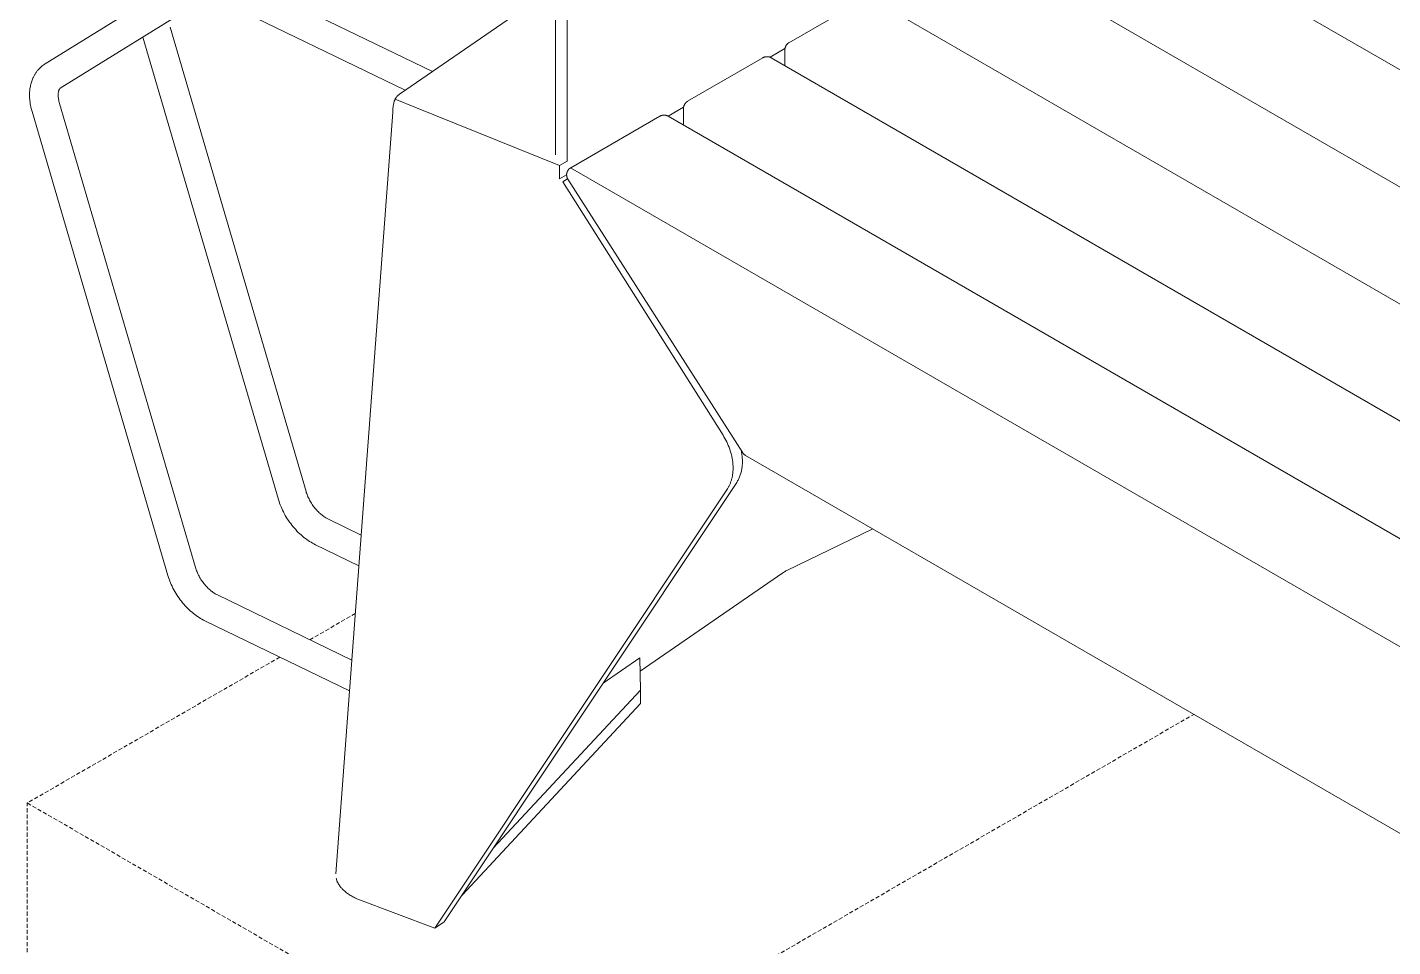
# Model space of a CAD drawing. Header units: millimetres. Extents: x -198 to 5031, y 124 to 3375.
# Drawn here: x 3302 to 3730.2, y 1728.3 to 2016.5 of the extents above; entities that cross this region are included whole.
import ezdxf

# ---------------------------------------------------------------- set-up
doc = ezdxf.new("R2010")
doc.units = ezdxf.units.MM
doc.linetypes.add('HIDDEN', pattern=[1.905, 1.27, -0.635])
doc.layers.add('ZANO_R', color=7, linetype='Continuous', lineweight=0)
doc.layers.add('ZANO_R_przerywana', color=7, linetype='HIDDEN', lineweight=0)

msp = doc.modelspace()

# ---------------------------------------------------------------- linework, layer by layer
at = {"layer": 'ZANO_R'}
for p, q in [((3467.62, 1976.47), (3467.62, 2106.46)), ((3471.25, 2104.36), (3471.25, 1974.37)), ((3660.07, 2044.93), (4760.87, 1409.37)), ((3307.54, 2004.98), (3353.65, 2033.54)), ((3365.05, 2033.54), (3428.99, 2002.57)), ((3358.39, 2025.9), (3312.27, 1997.34)), ((3418.96, 1995.67), (3467.62, 2029.15)), ((3629.95, 2025.62), (4729.1, 1391.03)), ((3420.47, 1996.71), (3361.14, 2025.45)), ((3540.85, 2011.64), (3564.45, 2025.27)), ((3567.02, 2025.27), (4697.32, 1372.68)), ((3380.74, 1868.43), (3338.24, 2013.42)), ((3346.71, 2016.46), (3389.37, 1870.95)), ((3539.59, 2009.78), (3534.91, 2007.08)), ((3539.56, 2009.5), (3539.57, 2009.59)), ((3539.56, 2009.41), (3539.56, 2009.5)), ((3539.56, 2004.43), (3539.56, 2009.41)), ((3539.57, 2009.67), (3539.58, 2009.76)), ((3539.57, 2009.59), (3539.57, 2009.67)), ((3539.58, 2009.76), (3539.6, 2009.84)), ((3539.6, 2009.84), (3539.61, 2009.93)), ((3539.61, 2009.93), (3539.63, 2010.01)), ((3539.63, 2010.01), (3539.65, 2010.1)), ((3539.65, 2010.1), (3539.68, 2010.18)), ((3539.68, 2010.18), (3539.71, 2010.26)), ((3539.71, 2010.26), (3539.74, 2010.35)), ((3539.74, 2010.35), (3539.77, 2010.43)), ((3539.77, 2010.43), (3539.81, 2010.5)), ((3539.81, 2010.5), (3539.84, 2010.58)), ((3539.84, 2010.58), (3539.88, 2010.66)), ((3539.88, 2010.66), (3539.93, 2010.73)), ((3539.93, 2010.73), (3539.97, 2010.81)), ((3539.97, 2010.81), (3540.02, 2010.88)), ((3540.02, 2010.88), (3540.07, 2010.95)), ((3540.07, 2010.95), (3540.13, 2011.02)), ((3540.13, 2011.02), (3540.18, 2011.09)), ((3540.18, 2011.09), (3540.24, 2011.15)), ((3540.24, 2011.15), (3540.3, 2011.21)), ((3540.3, 2011.21), (3540.36, 2011.27)), ((3540.36, 2011.27), (3540.42, 2011.33)), ((3540.42, 2011.33), (3540.49, 2011.39)), ((3540.49, 2011.39), (3540.56, 2011.44)), ((3540.56, 2011.44), (3540.63, 2011.5)), ((3540.63, 2011.5), (3540.7, 2011.55)), ((3540.7, 2011.55), (3540.77, 2011.59)), ((3540.77, 2011.59), (3540.85, 2011.64)), ((3306.43, 2004.18), (3306.66, 2004.37)), ((3306.66, 2004.37), (3306.9, 2004.56)), ((3306.9, 2004.56), (3307.15, 2004.73)), ((3307.15, 2004.73), (3307.34, 2004.86)), ((3307.34, 2004.86), (3307.54, 2004.98)), ((3509.07, 1993.29), (3532.67, 2006.92)), ((3532.67, 2006.92), (3532.75, 2006.96)), ((3532.75, 2006.96), (3532.83, 2007)), ((3532.83, 2007), (3532.91, 2007.04)), ((3532.91, 2007.04), (3532.99, 2007.07)), ((3532.99, 2007.07), (3533.07, 2007.1)), ((3533.07, 2007.1), (3533.15, 2007.13)), ((3533.15, 2007.13), (3533.23, 2007.16)), ((3533.23, 2007.16), (3533.31, 2007.18)), ((3533.31, 2007.18), (3533.4, 2007.2)), ((3533.4, 2007.2), (3533.48, 2007.22)), ((3533.48, 2007.22), (3533.57, 2007.23)), ((3533.57, 2007.23), (3533.66, 2007.25)), ((3533.66, 2007.25), (3533.74, 2007.25)), ((3533.74, 2007.25), (3533.83, 2007.26)), ((3533.83, 2007.26), (3533.92, 2007.26)), ((3533.92, 2007.26), (3534, 2007.26)), ((3534, 2007.26), (3534.09, 2007.26)), ((3534.09, 2007.26), (3534.18, 2007.25)), ((3534.18, 2007.25), (3534.26, 2007.25)), ((3534.26, 2007.25), (3534.35, 2007.23)), ((3534.35, 2007.23), (3534.43, 2007.22)), ((3534.43, 2007.22), (3534.52, 2007.2)), ((3534.52, 2007.2), (3534.6, 2007.18)), ((3534.6, 2007.18), (3534.69, 2007.16)), ((3534.69, 2007.16), (3534.77, 2007.13)), ((3534.77, 2007.13), (3534.85, 2007.1)), ((3534.85, 2007.1), (3534.93, 2007.07)), ((3534.93, 2007.07), (3535.01, 2007.04)), ((3535.01, 2007.04), (3535.09, 2007)), ((3535.09, 2007), (3535.17, 2006.96)), ((3535.17, 2006.96), (3535.24, 2006.92)), ((3535.24, 2006.92), (4665.55, 1354.34)), ((3303.44, 1999.87), (3303.56, 2000.18)), ((3303.56, 2000.18), (3303.69, 2000.48)), ((3303.69, 2000.48), (3303.78, 2000.68)), ((3303.78, 2000.68), (3303.87, 2000.87)), ((3303.87, 2000.87), (3303.97, 2001.07)), ((3303.97, 2001.07), (3304.07, 2001.26)), ((3304.07, 2001.26), (3304.17, 2001.44)), ((3304.17, 2001.44), (3304.28, 2001.63)), ((3304.28, 2001.63), (3304.39, 2001.81)), ((3304.39, 2001.81), (3304.5, 2001.99)), ((3304.5, 2001.99), (3304.62, 2002.17)), ((3304.62, 2002.17), (3304.74, 2002.34)), ((3304.74, 2002.34), (3304.86, 2002.52)), ((3304.86, 2002.52), (3304.99, 2002.69)), ((3304.99, 2002.69), (3305.13, 2002.85)), ((3305.13, 2002.85), (3305.26, 2003.02)), ((3305.26, 2003.02), (3305.4, 2003.18)), ((3305.4, 2003.18), (3305.54, 2003.34)), ((3305.54, 2003.34), (3305.75, 2003.56)), ((3305.75, 2003.56), (3305.97, 2003.77)), ((3305.97, 2003.77), (3306.19, 2003.98)), ((3306.19, 2003.98), (3306.43, 2004.18)), ((3302.66, 1995.57), (3302.67, 1995.91)), ((3302.67, 1995.91), (3302.69, 1996.26)), ((3302.69, 1996.26), (3302.71, 1996.6)), ((3302.71, 1996.6), (3302.75, 1996.94)), ((3302.75, 1996.94), (3302.79, 1997.28)), ((3302.79, 1997.28), (3302.85, 1997.61)), ((3302.85, 1997.61), (3302.91, 1997.94)), ((3302.91, 1997.94), (3302.97, 1998.27)), ((3302.97, 1998.27), (3303.05, 1998.6)), ((3303.05, 1998.6), (3303.14, 1998.92)), ((3303.14, 1998.92), (3303.23, 1999.24)), ((3303.23, 1999.24), (3303.33, 1999.56)), ((3303.33, 1999.56), (3303.44, 1999.87)), ((3311.66, 1995.77), (3311.65, 1995.59)), ((3311.67, 1995.86), (3311.66, 1995.77)), ((3311.68, 1995.96), (3311.67, 1995.86)), ((3311.7, 1996.1), (3311.68, 1995.96)), ((3311.73, 1996.24), (3311.7, 1996.1)), ((3311.74, 1996.31), (3311.73, 1996.24)), ((3311.76, 1996.38), (3311.74, 1996.31)), ((3311.78, 1996.45), (3311.76, 1996.38)), ((3311.8, 1996.52), (3311.78, 1996.45)), ((3311.82, 1996.58), (3311.8, 1996.52)), ((3311.84, 1996.65), (3311.82, 1996.58)), ((3311.86, 1996.71), (3311.84, 1996.65)), ((3311.88, 1996.78), (3311.86, 1996.71)), ((3311.91, 1996.84), (3311.88, 1996.78)), ((3311.93, 1996.9), (3311.91, 1996.84)), ((3311.95, 1996.93), (3311.93, 1996.9)), ((3311.96, 1996.97), (3311.95, 1996.93)), ((3311.98, 1997), (3311.96, 1996.97)), ((3312, 1997.03), (3311.98, 1997)), ((3312.01, 1997.05), (3312, 1997.03)), ((3312.03, 1997.08), (3312.01, 1997.05)), ((3312.04, 1997.1), (3312.03, 1997.08)), ((3312.06, 1997.12), (3312.04, 1997.1)), ((3312.07, 1997.15), (3312.06, 1997.12)), ((3312.09, 1997.17), (3312.07, 1997.15)), ((3312.11, 1997.19), (3312.09, 1997.17)), ((3312.12, 1997.21), (3312.11, 1997.19)), ((3312.14, 1997.23), (3312.12, 1997.21)), ((3312.15, 1997.25), (3312.14, 1997.23)), ((3312.17, 1997.26), (3312.15, 1997.25)), ((3312.18, 1997.28), (3312.17, 1997.26)), ((3312.19, 1997.28), (3312.18, 1997.28)), ((3312.2, 1997.29), (3312.19, 1997.28)), ((3312.21, 1997.3), (3312.2, 1997.29)), ((3312.22, 1997.31), (3312.21, 1997.3)), ((3312.21, 1997.3), (3312.21, 1997.3)), ((3312.23, 1997.32), (3312.22, 1997.31)), ((3312.24, 1997.32), (3312.23, 1997.32)), ((3312.25, 1997.33), (3312.24, 1997.32)), ((3312.27, 1997.34), (3312.25, 1997.33)), ((3418.96, 1995.67), (3418.83, 1995.58)), ((3302.65, 1995.22), (3302.66, 1995.57)), ((3302.65, 1994.9), (3302.65, 1995.22)), ((3302.66, 1994.59), (3302.65, 1994.9)), ((3302.68, 1994.27), (3302.66, 1994.59)), ((3302.7, 1993.95), (3302.68, 1994.27)), ((3302.73, 1993.63), (3302.7, 1993.95)), ((3302.76, 1993.31), (3302.73, 1993.63)), ((3302.8, 1992.99), (3302.76, 1993.31)), ((3302.85, 1992.67), (3302.8, 1992.99)), ((3302.9, 1992.35), (3302.85, 1992.67)), ((3302.96, 1992.02), (3302.9, 1992.35)), ((3303.09, 1991.38), (3302.96, 1992.02)), ((3303.25, 1990.73), (3303.09, 1991.38)), ((3311.65, 1995.59), (3311.64, 1995.4)), ((3311.64, 1995.4), (3311.64, 1995.22)), ((3311.64, 1995.22), (3311.64, 1995.08)), ((3311.64, 1995.08), (3311.64, 1994.94)), ((3311.64, 1994.94), (3311.65, 1994.8)), ((3311.65, 1994.8), (3311.66, 1994.66)), ((3311.66, 1994.66), (3311.67, 1994.52)), ((3311.67, 1994.52), (3311.71, 1994.22)), ((3311.71, 1994.22), (3311.75, 1993.92)), ((3311.75, 1993.92), (3311.81, 1993.6)), ((3311.81, 1993.6), (3311.88, 1993.28)), ((3311.88, 1993.28), (3311.96, 1992.95)), ((3311.96, 1992.95), (3312.05, 1992.61)), ((3312.05, 1992.61), (3354.7, 1847.1)), ((3416.67, 1991.4), (3416.64, 1991.12)), ((3416.7, 1991.68), (3416.67, 1991.4)), ((3416.74, 1991.94), (3416.7, 1991.68)), ((3416.78, 1992.18), (3416.74, 1991.94)), ((3416.82, 1992.42), (3416.78, 1992.18)), ((3416.87, 1992.65), (3416.82, 1992.42)), ((3416.93, 1992.86), (3416.87, 1992.65)), ((3416.98, 1993.07), (3416.93, 1992.86)), ((3417.04, 1993.26), (3416.98, 1993.07)), ((3417.11, 1993.45), (3417.04, 1993.26)), ((3417.14, 1993.53), (3417.11, 1993.45)), ((3417.18, 1993.62), (3417.14, 1993.53)), ((3417.21, 1993.71), (3417.18, 1993.62)), ((3417.25, 1993.79), (3417.21, 1993.71)), ((3417.29, 1993.87), (3417.25, 1993.79)), ((3417.33, 1993.95), (3417.29, 1993.87)), ((3417.37, 1994.03), (3417.33, 1993.95)), ((3423.49, 1991.46), (3417.33, 1993.96)), ((3417.33, 1993.96), (3417.47, 1993.88)), ((3417.41, 1994.1), (3417.37, 1994.03)), ((3417.45, 1994.18), (3417.41, 1994.1)), ((3417.49, 1994.25), (3417.45, 1994.18)), ((3417.54, 1994.32), (3417.49, 1994.25)), ((3417.58, 1994.39), (3417.54, 1994.32)), ((3417.63, 1994.45), (3417.58, 1994.39)), ((3417.67, 1994.52), (3417.63, 1994.45)), ((3417.72, 1994.58), (3417.67, 1994.52)), ((3417.77, 1994.64), (3417.72, 1994.58)), ((3417.82, 1994.7), (3417.77, 1994.64)), ((3417.87, 1994.76), (3417.82, 1994.7)), ((3417.92, 1994.82), (3417.87, 1994.76)), ((3417.98, 1994.88), (3417.92, 1994.82)), ((3418.03, 1994.94), (3417.98, 1994.88)), ((3418.09, 1994.99), (3418.03, 1994.94)), ((3418.14, 1995.04), (3418.09, 1994.99)), ((3418.2, 1995.1), (3418.14, 1995.04)), ((3418.32, 1995.2), (3418.2, 1995.1)), ((3418.44, 1995.3), (3418.32, 1995.2)), ((3418.56, 1995.4), (3418.44, 1995.3)), ((3418.69, 1995.49), (3418.56, 1995.4)), ((3418.83, 1995.58), (3418.69, 1995.49)), ((3423.49, 1991.46), (3468.85, 1973.13)), ((3507.81, 1991.43), (3502.93, 1988.62)), ((3507.8, 1991.33), (3507.81, 1991.41)), ((3507.81, 1991.41), (3507.82, 1991.5)), ((3507.82, 1991.5), (3507.84, 1991.58)), ((3507.84, 1991.58), (3507.86, 1991.67)), ((3507.86, 1991.67), (3507.88, 1991.75)), ((3507.88, 1991.75), (3507.9, 1991.84)), ((3507.9, 1991.84), (3507.93, 1991.92)), ((3507.93, 1991.92), (3507.96, 1992)), ((3507.96, 1992), (3507.99, 1992.08)), ((3507.99, 1992.08), (3508.03, 1992.16)), ((3508.03, 1992.16), (3508.07, 1992.24)), ((3508.07, 1992.24), (3508.11, 1992.31)), ((3508.11, 1992.31), (3508.15, 1992.39)), ((3508.15, 1992.39), (3508.2, 1992.46)), ((3508.2, 1992.46), (3508.25, 1992.53)), ((3508.25, 1992.53), (3508.3, 1992.6)), ((3508.3, 1992.6), (3508.35, 1992.67)), ((3508.35, 1992.67), (3508.41, 1992.74)), ((3508.41, 1992.74), (3508.46, 1992.8)), ((3508.46, 1992.8), (3508.52, 1992.87)), ((3508.52, 1992.87), (3508.58, 1992.93)), ((3508.58, 1992.93), (3508.65, 1992.99)), ((3508.65, 1992.99), (3508.71, 1993.04)), ((3508.71, 1993.04), (3508.78, 1993.1)), ((3508.78, 1993.1), (3508.85, 1993.15)), ((3508.85, 1993.15), (3508.92, 1993.2)), ((3508.92, 1993.2), (3509, 1993.25)), ((3509, 1993.25), (3509.07, 1993.29)), ((3303.43, 1990.08), (3303.25, 1990.73)), ((3346.08, 1844.58), (3303.43, 1990.08)), ((3398.73, 1751.08), (3416.57, 1989.84)), ((3416.6, 1990.51), (3416.57, 1989.84)), ((3416.64, 1991.12), (3416.6, 1990.51)), ((3472.4, 1972.44), (3500.39, 1988.6)), ((3500.39, 1988.6), (3500.47, 1988.64)), ((3500.47, 1988.64), (3500.55, 1988.68)), ((3500.55, 1988.68), (3500.63, 1988.72)), ((3500.63, 1988.72), (3500.71, 1988.76)), ((3500.71, 1988.76), (3500.79, 1988.79)), ((3500.79, 1988.79), (3500.87, 1988.82)), ((3500.87, 1988.82), (3500.95, 1988.84)), ((3500.95, 1988.84), (3501.04, 1988.86)), ((3501.04, 1988.86), (3501.12, 1988.89)), ((3501.12, 1988.89), (3501.2, 1988.9)), ((3501.2, 1988.9), (3501.29, 1988.92)), ((3501.29, 1988.92), (3501.38, 1988.93)), ((3501.38, 1988.93), (3501.46, 1988.94)), ((3501.46, 1988.94), (3501.55, 1988.94)), ((3501.55, 1988.94), (3501.64, 1988.95)), ((3501.64, 1988.95), (3501.72, 1988.95)), ((3501.72, 1988.95), (3501.81, 1988.94)), ((3501.81, 1988.94), (3501.9, 1988.94)), ((3501.9, 1988.94), (3501.98, 1988.93)), ((3501.98, 1988.93), (3502.07, 1988.92)), ((3502.07, 1988.92), (3502.15, 1988.9)), ((3502.15, 1988.9), (3502.24, 1988.89)), ((3502.24, 1988.89), (3502.32, 1988.86)), ((3502.32, 1988.86), (3502.41, 1988.84)), ((3502.41, 1988.84), (3502.49, 1988.82)), ((3502.49, 1988.82), (3502.57, 1988.79)), ((3502.57, 1988.79), (3502.65, 1988.76)), ((3502.65, 1988.76), (3502.73, 1988.72)), ((3502.73, 1988.72), (3502.81, 1988.68)), ((3502.81, 1988.68), (3502.89, 1988.64)), ((3502.89, 1988.64), (3502.96, 1988.6)), ((3502.96, 1988.6), (4633.58, 1335.84)), ((3507.79, 1991.24), (3507.8, 1991.33)), ((3507.79, 1991.15), (3507.79, 1991.24)), ((3507.79, 1991.07), (3507.79, 1991.15)), ((3507.79, 1985.82), (3507.79, 1991.07)), ((3471.25, 1974.52), (3468.85, 1973.13)), ((3468.85, 1973.13), (3468.85, 1968.94)), ((3471.12, 1970.25), (3468.85, 1968.94)), ((3471.12, 1970.39), (3471.13, 1970.48)), ((3471.12, 1970.3), (3471.12, 1970.39)), ((3471.12, 1970.22), (3471.12, 1970.3)), ((3471.12, 1970.13), (3471.12, 1970.22)), ((3471.12, 1970.04), (3471.12, 1970.13)), ((3471.13, 1969.96), (3471.12, 1970.04)), ((3471.13, 1970.48), (3471.14, 1970.56)), ((3471.14, 1969.87), (3471.13, 1969.96)), ((3471.14, 1970.56), (3471.15, 1970.65)), ((3471.15, 1970.65), (3471.17, 1970.73)), ((3471.17, 1970.73), (3471.19, 1970.82)), ((3471.19, 1970.82), (3471.21, 1970.9)), ((3471.21, 1970.9), (3471.23, 1970.98)), ((3471.23, 1970.98), (3471.26, 1971.07)), ((3471.26, 1971.07), (3471.29, 1971.15)), ((3471.29, 1971.15), (3471.32, 1971.23)), ((3471.32, 1971.23), (3471.36, 1971.31)), ((3471.36, 1971.31), (3471.4, 1971.39)), ((3471.4, 1971.39), (3471.44, 1971.46)), ((3471.44, 1971.46), (3471.48, 1971.54)), ((3471.48, 1971.54), (3471.53, 1971.61)), ((3471.53, 1971.61), (3471.58, 1971.68)), ((3471.58, 1971.68), (3471.63, 1971.75)), ((3471.63, 1971.75), (3471.68, 1971.82)), ((3471.68, 1971.82), (3471.73, 1971.89)), ((3471.73, 1971.89), (3471.79, 1971.95)), ((3471.79, 1971.95), (3471.85, 1972.02)), ((3471.85, 1972.02), (3471.91, 1972.08)), ((3471.91, 1972.08), (3471.98, 1972.14)), ((3471.98, 1972.14), (3472.04, 1972.19)), ((3472.04, 1972.19), (3472.11, 1972.25)), ((3472.11, 1972.25), (3472.18, 1972.3)), ((3472.18, 1972.3), (3472.25, 1972.35)), ((3472.25, 1972.35), (3472.32, 1972.39)), ((3472.32, 1972.39), (3472.4, 1972.44)), ((3472.37, 1972.46), (4602.98, 1319.7)), ((3469.97, 1968), (3471.43, 1968.99)), ((3520.16, 1888.56), (3469.97, 1968)), ((3471.15, 1969.79), (3471.14, 1969.87)), ((3471.17, 1969.7), (3471.15, 1969.79)), ((3471.19, 1969.62), (3471.17, 1969.7)), ((3471.21, 1969.54), (3471.19, 1969.62)), ((3471.23, 1969.45), (3471.21, 1969.54)), ((3471.26, 1969.37), (3471.23, 1969.45)), ((3471.29, 1969.29), (3471.26, 1969.37)), ((3471.32, 1969.21), (3471.29, 1969.29)), ((3471.35, 1969.13), (3471.32, 1969.21)), ((3471.39, 1969.06), (3471.35, 1969.13)), ((3471.43, 1968.98), (3471.39, 1969.06)), ((3471.47, 1968.91), (3471.43, 1968.98)), ((3471.52, 1968.83), (3471.47, 1968.91)), ((3526.36, 1883.08), (3471.52, 1968.83)), ((3520.16, 1888.56), (3520.46, 1888.06)), ((3520.46, 1888.06), (3520.76, 1887.55)), ((3520.76, 1887.55), (3521.04, 1887.03)), ((3521.04, 1887.03), (3521.31, 1886.49)), ((3521.31, 1886.49), (3521.57, 1885.95)), ((3521.57, 1885.95), (3521.81, 1885.39)), ((3521.81, 1885.39), (3522.04, 1884.83)), ((3522.04, 1884.83), (3522.25, 1884.26)), ((3522.25, 1884.26), (3522.44, 1883.69)), ((3522.44, 1883.69), (3522.62, 1883.11)), ((3522.62, 1883.11), (3522.78, 1882.53)), ((3522.78, 1882.53), (3522.92, 1881.94)), ((3522.92, 1881.94), (3523.03, 1881.35)), ((3523.03, 1881.35), (3523.13, 1880.77)), ((3523.13, 1880.77), (3523.21, 1880.19)), ((3523.21, 1880.19), (3523.24, 1879.9)), ((3525.94, 1883.5), (3525.86, 1883.86)), ((3526, 1883.14), (3525.94, 1883.5)), ((3526.06, 1882.77), (3526, 1883.14)), ((3526.11, 1882.41), (3526.06, 1882.77)), ((3526.16, 1882.05), (3526.11, 1882.41)), ((3526.19, 1881.69), (3526.16, 1882.05)), ((3526.22, 1881.33), (3526.19, 1881.69)), ((3526.24, 1880.98), (3526.22, 1881.33)), ((3526.25, 1880.62), (3526.24, 1880.98)), ((3526.24, 1879.93), (3526.25, 1880.27)), ((3526.25, 1880.27), (3526.25, 1880.62)), ((3526.41, 1883.01), (3526.36, 1883.08)), ((3526.46, 1882.94), (3526.41, 1883.01)), ((3526.52, 1882.87), (3526.46, 1882.94)), ((3526.57, 1882.8), (3526.52, 1882.87)), ((3526.63, 1882.74), (3526.57, 1882.8)), ((3526.69, 1882.67), (3526.63, 1882.74)), ((3526.75, 1882.61), (3526.69, 1882.67)), ((3526.82, 1882.55), (3526.75, 1882.61)), ((3526.88, 1882.49), (3526.82, 1882.55)), ((3526.95, 1882.44), (3526.88, 1882.49)), ((3527.02, 1882.39), (3526.95, 1882.44)), ((3527.09, 1882.34), (3527.02, 1882.39)), ((3527.17, 1882.29), (3527.09, 1882.34)), ((3527.24, 1882.24), (3527.17, 1882.29)), ((4556.18, 1288.19), (3527.24, 1882.24)), ((3523.09, 1875.76), (3523.04, 1875.51)), ((3523.13, 1876.02), (3523.09, 1875.76)), ((3523.17, 1876.28), (3523.13, 1876.02)), ((3523.21, 1876.54), (3523.17, 1876.28)), ((3523.24, 1876.81), (3523.21, 1876.54)), ((3523.24, 1879.9), (3523.27, 1879.61)), ((3523.27, 1877.08), (3523.24, 1876.81)), ((3523.27, 1879.61), (3523.29, 1879.32)), ((3523.29, 1877.35), (3523.27, 1877.08)), ((3523.29, 1879.32), (3523.3, 1879.03)), ((3523.3, 1877.63), (3523.29, 1877.35)), ((3523.3, 1879.03), (3523.32, 1878.75)), ((3523.31, 1877.9), (3523.3, 1877.63)), ((3523.32, 1878.18), (3523.31, 1877.9)), ((3523.32, 1878.75), (3523.32, 1878.46)), ((3523.32, 1878.46), (3523.32, 1878.18)), ((3525.37, 1875.54), (3525.47, 1875.82)), ((3525.47, 1875.82), (3525.58, 1876.1)), ((3525.58, 1876.1), (3525.67, 1876.39)), ((3525.67, 1876.39), (3525.76, 1876.69)), ((3525.76, 1876.69), (3525.84, 1876.99)), ((3525.84, 1876.99), (3525.92, 1877.29)), ((3525.92, 1877.29), (3525.99, 1877.61)), ((3525.99, 1877.61), (3526.05, 1877.92)), ((3526.05, 1877.92), (3526.1, 1878.25)), ((3526.1, 1878.25), (3526.14, 1878.57)), ((3526.14, 1878.57), (3526.18, 1878.91)), ((3526.18, 1878.91), (3526.21, 1879.24)), ((3526.21, 1879.24), (3526.23, 1879.58)), ((3526.23, 1879.58), (3526.24, 1879.93)), ((3429.81, 1734.06), (3521.52, 1871.79)), ((3524.45, 1873.8), (3432.74, 1736.06)), ((3521.64, 1871.98), (3521.52, 1871.79)), ((3521.75, 1872.17), (3521.64, 1871.98)), ((3521.86, 1872.36), (3521.75, 1872.17)), ((3521.97, 1872.56), (3521.86, 1872.36)), ((3522.08, 1872.76), (3521.97, 1872.56)), ((3522.18, 1872.96), (3522.08, 1872.76)), ((3522.28, 1873.17), (3522.18, 1872.96)), ((3522.37, 1873.39), (3522.28, 1873.17)), ((3522.46, 1873.61), (3522.37, 1873.39)), ((3522.55, 1873.83), (3522.46, 1873.61)), ((3522.63, 1874.06), (3522.55, 1873.83)), ((3522.71, 1874.29), (3522.63, 1874.06)), ((3522.79, 1874.53), (3522.71, 1874.29)), ((3522.86, 1874.77), (3522.79, 1874.53)), ((3522.92, 1875.01), (3522.86, 1874.77)), ((3522.98, 1875.26), (3522.92, 1875.01)), ((3523.04, 1875.51), (3522.98, 1875.26)), ((3524.45, 1873.8), (3524.59, 1874.02)), ((3524.59, 1874.02), (3524.74, 1874.26)), ((3524.74, 1874.26), (3524.87, 1874.5)), ((3524.87, 1874.5), (3525, 1874.75)), ((3525, 1874.75), (3525.13, 1875.01)), ((3525.13, 1875.01), (3525.25, 1875.27)), ((3525.25, 1875.27), (3525.37, 1875.54)), ((3380.91, 1867.86), (3380.74, 1868.43)), ((3381.1, 1867.3), (3380.91, 1867.86)), ((3381.31, 1866.74), (3381.1, 1867.3)), ((3389.37, 1870.95), (3389.47, 1870.62)), ((3389.47, 1870.62), (3389.58, 1870.29)), ((3389.58, 1870.29), (3389.7, 1869.96)), ((3389.7, 1869.96), (3389.84, 1869.62)), ((3389.84, 1869.62), (3389.98, 1869.28)), ((3389.98, 1869.28), (3390.14, 1868.94)), ((3390.14, 1868.94), (3390.31, 1868.6)), ((3390.31, 1868.6), (3390.48, 1868.26)), ((3390.48, 1868.26), (3390.67, 1867.92)), ((3390.67, 1867.92), (3390.87, 1867.58)), ((3390.87, 1867.58), (3391.08, 1867.24)), ((3391.08, 1867.24), (3391.3, 1866.91)), ((3381.53, 1866.19), (3381.31, 1866.74)), ((3381.77, 1865.64), (3381.53, 1866.19)), ((3382.02, 1865.09), (3381.77, 1865.64)), ((3382.29, 1864.54), (3382.02, 1865.09)), ((3382.57, 1864), (3382.29, 1864.54)), ((3382.87, 1863.46), (3382.57, 1864)), ((3383.18, 1862.93), (3382.87, 1863.46)), ((3383.51, 1862.4), (3383.18, 1862.93)), ((3391.3, 1866.91), (3391.53, 1866.59)), ((3391.53, 1866.59), (3391.76, 1866.27)), ((3391.76, 1866.27), (3392, 1865.95)), ((3392, 1865.95), (3392.25, 1865.65)), ((3392.25, 1865.65), (3392.5, 1865.36)), ((3392.5, 1865.36), (3392.75, 1865.08)), ((3392.75, 1865.08), (3393, 1864.81)), ((3393, 1864.81), (3393.26, 1864.54)), ((3393.26, 1864.54), (3393.53, 1864.29)), ((3393.53, 1864.29), (3393.79, 1864.05)), ((3393.79, 1864.05), (3394.06, 1863.82)), ((3394.06, 1863.82), (3394.33, 1863.6)), ((3394.33, 1863.6), (3394.57, 1863.4)), ((3394.57, 1863.4), (3394.82, 1863.22)), ((3394.82, 1863.22), (3395.07, 1863.05)), ((3395.07, 1863.05), (3395.31, 1862.89)), ((3395.31, 1862.89), (3395.55, 1862.74)), ((3383.85, 1861.88), (3383.51, 1862.4)), ((3384.21, 1861.37), (3383.85, 1861.88)), ((3384.57, 1860.87), (3384.21, 1861.37)), ((3384.95, 1860.38), (3384.57, 1860.87)), ((3385.34, 1859.9), (3384.95, 1860.38)), ((3385.73, 1859.44), (3385.34, 1859.9)), ((3386.13, 1858.99), (3385.73, 1859.44)), ((3386.54, 1858.56), (3386.13, 1858.99)), ((3395.55, 1862.74), (3395.79, 1862.6)), ((3395.79, 1862.6), (3396.02, 1862.48)), ((3396.02, 1862.48), (3396.26, 1862.36)), ((3396.26, 1862.36), (3406.67, 1857.31)), ((3540.17, 1846.16), (3567.12, 1859.22)), ((3386.96, 1858.13), (3386.54, 1858.56)), ((3387.39, 1857.72), (3386.96, 1858.13)), ((3387.83, 1857.32), (3387.39, 1857.72)), ((3388.27, 1856.94), (3387.83, 1857.32)), ((3388.72, 1856.57), (3388.27, 1856.94)), ((3389.16, 1856.23), (3388.72, 1856.57)), ((3389.6, 1855.91), (3389.16, 1856.23)), ((3390.04, 1855.6), (3389.6, 1855.91)), ((3390.49, 1855.3), (3390.04, 1855.6)), ((3390.95, 1855.02), (3390.49, 1855.3)), ((3391.41, 1854.76), (3390.95, 1855.02)), ((3391.87, 1854.51), (3391.41, 1854.76)), ((3392.34, 1854.27), (3391.87, 1854.51)), ((3405.95, 1847.68), (3392.34, 1854.27)), ((3354.7, 1847.1), (3354.81, 1846.77)), ((3354.81, 1846.77), (3354.92, 1846.44)), ((3354.92, 1846.44), (3355.04, 1846.11)), ((3355.04, 1846.11), (3355.18, 1845.77)), ((3355.18, 1845.77), (3355.32, 1845.43)), ((3539.4, 1845.75), (3539.65, 1845.89)), ((3539.65, 1845.89), (3539.91, 1846.03)), ((3539.91, 1846.03), (3540.17, 1846.16)), ((3346.25, 1844.01), (3346.08, 1844.58)), ((3346.44, 1843.45), (3346.25, 1844.01)), ((3346.65, 1842.89), (3346.44, 1843.45)), ((3346.87, 1842.34), (3346.65, 1842.89)), ((3347.11, 1841.79), (3346.87, 1842.34)), ((3347.36, 1841.24), (3347.11, 1841.79)), ((3355.32, 1845.43), (3355.48, 1845.09)), ((3355.48, 1845.09), (3355.64, 1844.75)), ((3355.64, 1844.75), (3355.82, 1844.41)), ((3355.82, 1844.41), (3356.01, 1844.07)), ((3356.01, 1844.07), (3356.21, 1843.73)), ((3356.21, 1843.73), (3356.42, 1843.39)), ((3356.42, 1843.39), (3356.64, 1843.06)), ((3356.64, 1843.06), (3356.87, 1842.74)), ((3356.87, 1842.74), (3357.1, 1842.42)), ((3357.1, 1842.42), (3357.34, 1842.1)), ((3357.34, 1842.1), (3357.59, 1841.8)), ((3357.59, 1841.8), (3357.84, 1841.51)), ((3357.84, 1841.51), (3358.09, 1841.23)), ((3494.18, 1814.66), (3538.91, 1845.43)), ((3538.91, 1845.43), (3539.15, 1845.59)), ((3539.15, 1845.59), (3539.4, 1845.75)), ((3347.63, 1840.69), (3347.36, 1841.24)), ((3347.91, 1840.15), (3347.63, 1840.69)), ((3348.21, 1839.61), (3347.91, 1840.15)), ((3348.52, 1839.08), (3348.21, 1839.61)), ((3348.85, 1838.55), (3348.52, 1839.08)), ((3349.19, 1838.03), (3348.85, 1838.55)), ((3349.54, 1837.52), (3349.19, 1838.03)), ((3349.91, 1837.02), (3349.54, 1837.52)), ((3358.09, 1841.23), (3358.34, 1840.96)), ((3358.34, 1840.96), (3358.6, 1840.69)), ((3358.6, 1840.69), (3358.86, 1840.44)), ((3358.86, 1840.44), (3359.13, 1840.2)), ((3359.13, 1840.2), (3359.4, 1839.97)), ((3359.4, 1839.97), (3359.66, 1839.75)), ((3359.66, 1839.75), (3359.91, 1839.55)), ((3359.91, 1839.55), (3360.16, 1839.37)), ((3360.16, 1839.37), (3360.4, 1839.2)), ((3360.4, 1839.2), (3360.65, 1839.04)), ((3360.65, 1839.04), (3360.89, 1838.89)), ((3360.89, 1838.89), (3361.13, 1838.75)), ((3361.13, 1838.75), (3361.36, 1838.63)), ((3361.36, 1838.63), (3361.59, 1838.51)), ((3361.59, 1838.51), (3403.74, 1818.09)), ((3350.29, 1836.53), (3349.91, 1837.02)), ((3350.68, 1836.05), (3350.29, 1836.53)), ((3351.07, 1835.59), (3350.68, 1836.05)), ((3351.47, 1835.14), (3351.07, 1835.59)), ((3351.88, 1834.71), (3351.47, 1835.14)), ((3352.3, 1834.28), (3351.88, 1834.71)), ((3352.73, 1833.87), (3352.3, 1834.28)), ((3353.16, 1833.47), (3352.73, 1833.87)), ((3353.61, 1833.09), (3353.16, 1833.47)), ((3354.06, 1832.72), (3353.61, 1833.09)), ((3354.5, 1832.38), (3354.06, 1832.72)), ((3354.93, 1832.06), (3354.5, 1832.38)), ((3355.38, 1831.75), (3354.93, 1832.06)), ((3355.83, 1831.45), (3355.38, 1831.75)), ((3356.28, 1831.17), (3355.83, 1831.45)), ((3356.74, 1830.91), (3356.28, 1831.17)), ((3357.21, 1830.66), (3356.74, 1830.91)), ((3357.67, 1830.42), (3357.21, 1830.66)), ((3403.02, 1808.45), (3357.67, 1830.42)), ((3494.09, 1818.79), (3482.52, 1810.83)), ((3494.32, 1808.71), (3494.09, 1818.79)), ((3448.08, 1759.09), (3494.32, 1808.71)), ((3494.32, 1808.71), (3494.32, 1804.52)), ((3494.32, 1804.52), (3438.3, 1744.41)), ((3398.85, 1749.61), (3398.88, 1749.49)), ((3398.88, 1749.49), (3398.91, 1749.38)), ((3398.91, 1749.38), (3398.94, 1749.27)), ((3398.94, 1749.27), (3398.98, 1749.16)), ((3398.98, 1749.16), (3399.01, 1749.04)), ((3399.01, 1749.04), (3399.05, 1748.93)), ((3399.05, 1748.93), (3399.1, 1748.83)), ((3399.1, 1748.83), (3399.14, 1748.72)), ((3399.14, 1748.72), (3399.19, 1748.6)), ((3399.19, 1748.6), (3399.24, 1748.49)), ((3399.24, 1748.49), (3399.29, 1748.38)), ((3399.29, 1748.38), (3399.35, 1748.27)), ((3399.35, 1748.27), (3399.41, 1748.16)), ((3399.41, 1748.16), (3399.46, 1748.05)), ((3399.46, 1748.05), (3399.59, 1747.84)), ((3399.59, 1747.84), (3399.66, 1747.72)), ((3399.66, 1747.72), (3399.73, 1747.61)), ((3399.73, 1747.61), (3399.89, 1747.39)), ((3399.89, 1747.39), (3400.05, 1747.17)), ((3400.05, 1747.17), (3400.21, 1746.96)), ((3400.21, 1746.96), (3400.39, 1746.75)), ((3400.39, 1746.75), (3400.57, 1746.55)), ((3400.57, 1746.55), (3400.76, 1746.35)), ((3400.76, 1746.35), (3400.95, 1746.15)), ((3400.95, 1746.15), (3401.17, 1745.94)), ((3401.17, 1745.94), (3401.4, 1745.73)), ((3401.4, 1745.73), (3401.63, 1745.53)), ((3401.63, 1745.53), (3401.87, 1745.34)), ((3401.87, 1745.34), (3402.11, 1745.15)), ((3402.11, 1745.15), (3402.36, 1744.97)), ((3402.36, 1744.97), (3402.61, 1744.79)), ((3402.61, 1744.79), (3402.86, 1744.61)), ((3402.86, 1744.61), (3403.15, 1744.43)), ((3403.15, 1744.43), (3403.44, 1744.25)), ((3403.44, 1744.25), (3403.74, 1744.07)), ((3403.74, 1744.07), (3404.04, 1743.9)), ((3404.04, 1743.9), (3404.34, 1743.74)), ((3404.34, 1743.74), (3404.65, 1743.58)), ((3404.65, 1743.58), (3405.26, 1743.28)), ((3405.26, 1743.28), (3429.81, 1734.06)), ((3432.74, 1736.06), (3429.81, 1734.06))]:
    msp.add_line(p, q, dxfattribs=at)
at = {"layer": 'ZANO_R_przerywana'}
for p, q in [((3404.83, 1832.7), (3390.58, 1824.47)), ((3381.17, 1819.04), (3301.95, 1773.3)), ((3460.83, 1681.57), (3667.82, 1801.08)), ((3301.95, 1616.05), (3301.95, 1773.3)), ((3301.95, 1773.3), (3460.83, 1681.57))]:
    msp.add_line(p, q, dxfattribs=at)

doc.saveas('drawing.dxf')
